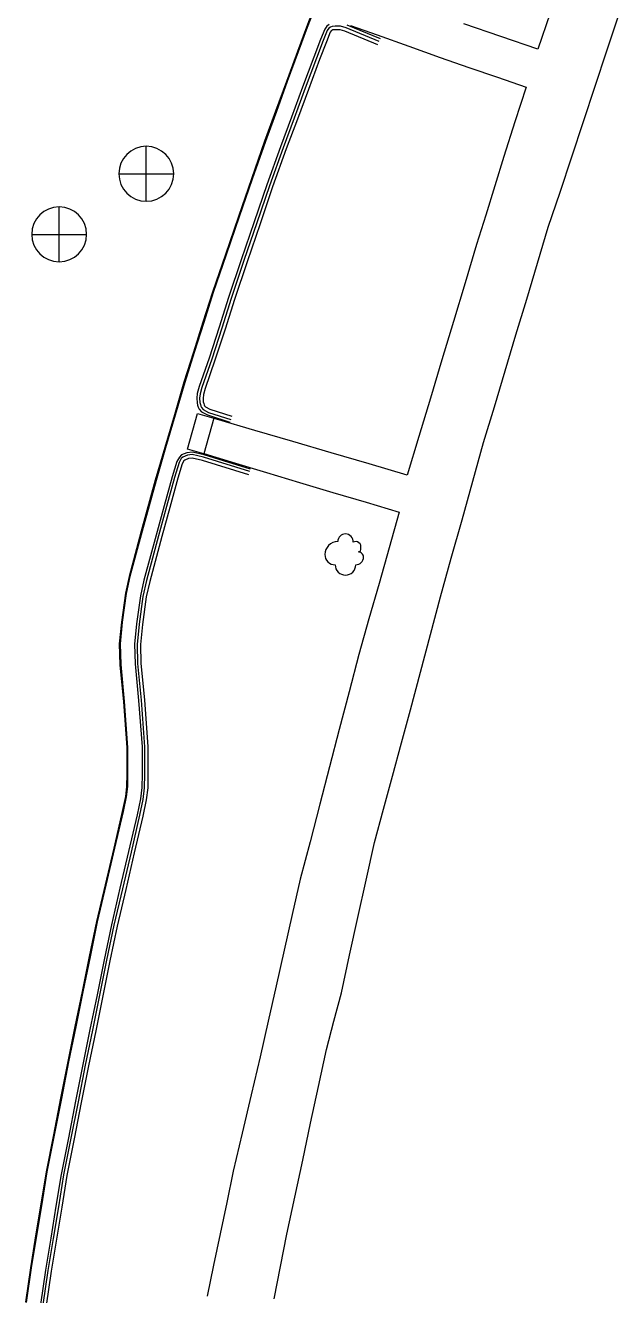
# Model space of a CAD drawing. Header units: feet. Extents: x 3174203 to 3175581, y 1715832 to 1717426.
# Drawn here: x 3174671.5 to 3174742.4, y 1716960.7 to 1717112.4 of the extents above; entities that cross this region are included whole.
import ezdxf

# ---------------------------------------------------------------- set-up
doc = ezdxf.new("R2010")
doc.units = ezdxf.units.FT
doc.header["$MEASUREMENT"] = 0
for name, color, linetype, lineweight in [('BACK_OF_CURB', 5, 'Continuous', 30), ('BOTTOM_OF_CURB', 3, 'Continuous', 30), ('FOOT_PATH', 2, 'Continuous', 30), ('GUTTER', 30, 'Continuous', 30), ('MANHOLE', 30, 'Continuous', 30), ('SHRUB', 14, 'Continuous', 30), ('TOP_OF_CURB', 1, 'Continuous', 30)]:
    doc.layers.add(name, color=color, linetype=linetype, lineweight=lineweight)
doc.layers.add('HARD_SURFACE', color=71, linetype='Continuous', lineweight=30, true_color=0xbcff40)
doc.layers.add('PAVED_ROAD', color=140, linetype='Continuous', lineweight=30, true_color=0x38a9ff)

# ---------------------------------------------------------------- blocks, each defined once
blk = doc.blocks.new('SYM203')
at = {"lineweight": -2}
blk.add_line((-0.5, 0), (0.5, 0), dxfattribs=at)
at = {"lineweight": -2, "flags": 128}
blk.add_lwpolyline([(0, -0.5, 1), (0, 0.5, 1), (0, -0.5), (0, 0.5)], format="xyb", dxfattribs=at)
blk = doc.blocks.new('SYM203_1')
at = {"layer": 'MANHOLE', "ltscale": 0.25, "xscale": 26.246667, "yscale": 26.246667, "zscale": 26.246667}
blk.add_blockref('SYM203', (0, 0), dxfattribs=at)
blk = doc.blocks.new('SYM004')
at = {"layer": 'MANHOLE', "ltscale": 0.25, "xscale": 0.5, "yscale": 0.5, "zscale": 0.5}
blk.add_blockref('SYM203_1', (0, 0), dxfattribs=at)
blk = doc.blocks.new('SYM231')
at = {"layer": 'SHRUB', "ltscale": 0.25}
for centre, radius, start, end in [((0.298974, 5.855085), 3.690935, 89.999957, 180.000043), ((0.29898, 5.855085), 3.690935, 354.734283, 90.000043), ((-3.391965, -0.296476), 6.151558, 89.999957, 180.000043), ((5.220229, 3.394459), 2.460623, 342.885514, 120.419776), ((6.45054, 2.164144), 1.230312, 269.999957, 24.295265), ((6.450541, -1.526791), 2.460623, 359.999957, 90.000043), ((-4.622277, -0.296484), 4.921246, 179.999957, 270.000043), ((0.298973, -5.217734), 4.921246, 179.999957, 270.000043), ((0.298981, -5.217734), 4.921246, 269.999957, 0.000043), ((5.22023, -1.526796), 3.690935, 269.999957, 0.000043)]:
    blk.add_arc(centre, radius, start, end, dxfattribs=at)
blk = doc.blocks.new('SYM006')
at = {"layer": 'SHRUB', "ltscale": 0.25, "xscale": 0.5, "yscale": 0.5, "zscale": 0.5}
blk.add_blockref('SYM231', (0, 0), dxfattribs=at)

msp = doc.modelspace()

# ---------------------------------------------------------------- linework, layer by layer
at = {"layer": 'BACK_OF_CURB'}
for points in [[(3174713.622129, 1717110.113808, 5242.204), (3174709.672667, 1717111.740742, 5242.171), (3174709.085154, 1717111.908673, 5242.164096), (3174708.512121, 1717111.908673, 5242.157044), (3174708.242772, 1717111.890709, 5242.157), (3174708.109938, 1717111.846412, 5242.157), (3174708.041849, 1717111.803065, 5242.158), (3174707.926654, 1717111.623327, 5242.161), (3174707.472452, 1717110.491331, 5242.172), (3174706.651506, 1717108.372207, 5242.196), (3174705.3104, 1717104.78843, 5242.242082), (3174703.989053, 1717101.220669, 5242.284909), (3174702.665786, 1717097.68113, 5242.323938), (3174701.037059, 1717093.147509, 5242.376274), (3174699.532733, 1717088.711931, 5242.430368), (3174697.975669, 1717084.200166, 5242.488804), (3174696.480036, 1717079.687613, 5242.550542), (3174695.353485, 1717076.138354, 5242.599434), (3174694.146738, 1717072.42107, 5242.654353), (3174692.971049, 1717069.053087, 5242.708092), (3174692.773689, 1717068.331629, 5242.721103), (3174692.726478, 1717067.871131, 5242.729869), (3174692.748936, 1717067.455479, 5242.736961), (3174692.797665, 1717067.270232, 5242.735785), (3174692.850371, 1717067.112046, 5242.733653), (3174692.903189, 1717066.999761, 5242.724921), (3174693.009854, 1717066.881195, 5242.711), (3174693.549157, 1717066.58895, 5242.706), (3174696.149342, 1717065.74971, 5242.839)], [(3174698.177241, 1717058.737686, 5242.903), (3174692.648203, 1717060.45163, 5242.831), (3174691.413497, 1717060.748999, 5242.835), (3174690.974834, 1717060.681484, 5242.886), (3174690.535906, 1717060.505839, 5242.920846), (3174690.443855, 1717060.422121, 5242.922733), (3174690.233468, 1717060.053789, 5242.894092), (3174689.68931, 1717058.321649, 5242.865407), (3174688.737015, 1717054.845904, 5242.947), (3174687.781493, 1717051.358381, 5243.001), (3174686.346337, 1717046.004208, 5243.080494), (3174685.939383, 1717044.146702, 5243.106647), (3174685.47663, 1717040.854626, 5243.145609), (3174685.248117, 1717038.466934, 5243.170736), (3174685.305704, 1717036.207482, 5243.192), (3174685.721, 1717031.845034, 5243.278), (3174686.140956, 1717026.252016, 5243.277), (3174686.132309, 1717022.960903, 5243.213), (3174686.105524, 1717021.326364, 5243.345), (3174685.940691, 1717019.897206, 5243.362597), (3174685.540458, 1717017.975279, 5243.388678), (3174684.508437, 1717013.582579, 5243.461513), (3174683.478677, 1717009.1995, 5243.538659), (3174682.451498, 1717004.82741, 5243.614658), (3174681.599679, 1717000.661573, 5243.682225), (3174680.7456, 1716996.484677, 5243.745457), (3174679.89152, 1716992.307781, 5243.804078), (3174679.03802, 1716988.133717, 5243.858123), (3174678.178271, 1716983.763662, 5243.915694), (3174677.317965, 1716979.390772, 5243.977488), (3174676.46006, 1716975.030084, 5244.043317), (3174675.838021, 1716971.229663, 5244.101066), (3174675.213973, 1716967.416967, 5244.163013), (3174674.591085, 1716963.611355, 5244.229135), (3174673.996851, 1716959.506375, 5244.295962)]]:
    msp.add_polyline3d(points, dxfattribs=at)
at = {"layer": 'BOTTOM_OF_CURB'}
for points in [[(3174707.7831, 1717112.532807, 5241.794), (3174707.496331, 1717112.350241, 5241.805424), (3174707.252926, 1717111.970459, 5241.816374), (3174706.770498, 1717110.768114, 5241.835763), (3174705.94635, 1717108.640725, 5241.859551), (3174704.603273, 1717105.051683, 5241.89256), (3174703.281885, 1717101.483809, 5241.923456), (3174701.957323, 1717097.940807, 5241.958312), (3174700.324669, 1717093.396255, 5242.008031), (3174698.818818, 1717088.956181, 5242.060388), (3174697.260901, 1717084.441944, 5242.117969), (3174695.762305, 1717079.92045, 5242.179495), (3174694.635052, 1717076.368981, 5242.230851), (3174693.431626, 1717072.661927, 5242.288767), (3174692.250105, 1717069.277238, 5242.345728), (3174692.029442, 1717068.470594, 5242.360783), (3174691.969854, 1717067.889364, 5242.373741), (3174691.999648, 1717067.33794, 5242.390842), (3174692.074133, 1717067.054776, 5242.402), (3174692.148619, 1717066.831226, 5242.41), (3174692.267795, 1717066.577869, 5242.424), (3174692.535943, 1717066.279802, 5242.448), (3174693.251002, 1717065.892315, 5242.505), (3174695.917579, 1717065.031647, 5242.705)], [(3174713.909523, 1717110.811471, 5242.182), (3174709.920831, 1717112.454565, 5241.900338)], [(3174698.384706, 1717059.40695, 5242.87), (3174696.30233, 1717060.052465, 5242.803379), (3174692.834158, 1717061.127562, 5242.584516), (3174691.44335, 1717061.462527, 5242.512), (3174690.788976, 1717061.361812, 5242.473), (3174690.15809, 1717061.109352, 5242.452), (3174689.890409, 1717060.865902, 5242.451), (3174689.587613, 1717060.335787, 5242.464273), (3174689.016955, 1717058.519294, 5242.502205), (3174688.061238, 1717055.031056, 5242.560034), (3174687.105204, 1717051.541664, 5242.613299), (3174685.665353, 1717046.169978, 5242.68941), (3174685.249231, 1717044.270624, 5242.714922), (3174684.780611, 1717040.93681, 5242.758305), (3174684.546581, 1717038.491474, 5242.787557), (3174684.605868, 1717036.165303, 5242.81185), (3174685.022808, 1717031.785595, 5242.854114), (3174685.440204, 1717026.226667, 5242.908445), (3174685.431641, 1717022.967563, 5242.942825), (3174685.405501, 1717021.372357, 5242.962152), (3174685.248257, 1717020.009001, 5242.982144), (3174684.856308, 1717018.126856, 5243.015444), (3174683.826326, 1717013.742834, 5243.096813), (3174682.796566, 1717009.359756, 5243.174777), (3174681.767059, 1717004.977754, 5243.252119), (3174680.913201, 1717000.801942, 5243.322062), (3174680.059121, 1716996.625046, 5243.388367), (3174679.205041, 1716992.44815, 5243.450902), (3174678.351019, 1716988.271532, 5243.510285), (3174677.490767, 1716983.898919, 5243.57275), (3174676.630461, 1716979.526029, 5243.636785), (3174675.77039, 1716975.154334, 5243.69739), (3174675.146539, 1716971.342842, 5243.753589), (3174674.522491, 1716967.530146, 5243.813199), (3174673.898557, 1716963.718145, 5243.873441), (3174673.303396, 1716959.60676, 5243.941988)]]:
    msp.add_polyline3d(points, dxfattribs=at)
at = {"layer": 'FOOT_PATH'}
for points in [[(3174701.204954, 1716960.290307, 5244.934594), (3174701.972471, 1716964.161437, 5244.86975), (3174702.739988, 1716968.032567, 5244.803653), (3174703.685749, 1716972.441461, 5244.73275), (3174704.63151, 1716976.850355, 5244.664313), (3174705.577271, 1716981.259248, 5244.5995), (3174706.523032, 1716985.668142, 5244.533), (3174707.468793, 1716990.077036, 5244.464684), (3174708.358177, 1716993.464254, 5244.414), (3174709.247562, 1716996.851472, 5244.360385), (3174710.235362, 1717001.341967, 5244.29352), (3174711.223162, 1717005.832462, 5244.227857), (3174712.210962, 1717010.322957, 5244.158014), (3174713.198762, 1717014.813452, 5244.087422), (3174714.273942, 1717018.775606, 5244.020424), (3174715.349121, 1717022.73776, 5243.9545), (3174716.424301, 1717026.699914, 5243.892696), (3174717.49948, 1717030.662067, 5243.828346), (3174718.692076, 1717035.164988, 5243.754759), (3174719.884672, 1717039.667908, 5243.687076), (3174721.077269, 1717044.170828, 5243.620862), (3174722.369327, 1717048.774669, 5243.560812), (3174723.661385, 1717053.37851, 5243.502433), (3174724.953442, 1717057.982352, 5243.451206), (3174726.2455, 1717062.586193, 5243.401), (3174727.532597, 1717066.874035, 5243.379), (3174728.819694, 1717071.161878, 5243.269), (3174730.106791, 1717075.449721, 5243.186042), (3174731.393887, 1717079.737563, 5243.101998), (3174732.680984, 1717084.025406, 5243.016), (3174733.968081, 1717088.313249, 5242.907), (3174735.367869, 1717092.527469, 5242.858), (3174736.767658, 1717096.741689, 5242.816622), (3174738.167446, 1717100.955909, 5242.772033), (3174739.567235, 1717105.170128, 5242.724082), (3174740.967023, 1717109.384348, 5242.673846), (3174742.366812, 1717113.598568, 5242.619563)], [(3174734.177495, 1717113.896294, 5242.591), (3174732.713008, 1717109.578806, 5242.61), (3174728.304155, 1717111.103459, 5242.434), (3174723.895302, 1717112.628113, 5242.316947)], [(3174710.346774, 1717112.415694, 5241.91345), (3174713.513902, 1717111.289934, 5242.108), (3174717.290682, 1717109.947472, 5242.154), (3174721.067461, 1717108.60501, 5242.278214), (3174724.484869, 1717107.419213, 5242.393572), (3174727.902277, 1717106.233417, 5242.507), (3174731.319685, 1717105.04762, 5242.64), (3174729.989658, 1717100.905976, 5242.7), (3174728.659631, 1717096.764333, 5242.754805), (3174727.576385, 1717093.264207, 5242.804451), (3174726.49314, 1717089.764082, 5242.858004), (3174725.409894, 1717086.263956, 5242.916), (3174724.028634, 1717081.671156, 5243.078), (3174722.647375, 1717077.078356, 5243.164), (3174721.266115, 1717072.485556, 5243.225), (3174719.884855, 1717067.892755, 5243.239), (3174718.503595, 1717063.299955, 5243.287), (3174717.122336, 1717058.707155, 5243.305), (3174712.566224, 1717060.043566, 5243.221), (3174708.010112, 1717061.379978, 5243.056), (3174703.454, 1717062.716389, 5242.941), (3174698.897889, 1717064.052801, 5242.832), (3174694.341777, 1717065.389212, 5242.571), (3174693.982613, 1717065.50194, 5242.546492)], [(3174692.805687, 1717061.29327, 5242.633265), (3174696.595927, 1717060.131859, 5242.845), (3174700.281885, 1717059.005128, 5242.866), (3174704.251137, 1717057.821106, 5242.992515), (3174708.220389, 1717056.637085, 5243.117852), (3174712.189641, 1717055.453064, 5243.239), (3174716.158894, 1717054.269042, 5243.389), (3174714.952696, 1717050.0178, 5243.46), (3174713.746498, 1717045.766558, 5243.551), (3174712.540301, 1717041.515315, 5243.571), (3174711.334103, 1717037.264073, 5243.635645), (3174710.16714, 1717032.793178, 5243.704265), (3174709.000178, 1717028.322283, 5243.772982), (3174707.833215, 1717023.851388, 5243.84558), (3174706.666252, 1717019.380493, 5243.918891), (3174705.499289, 1717014.909598, 5243.996137), (3174704.332326, 1717010.438703, 5244.077344), (3174703.375225, 1717006.191229, 5244.153433), (3174702.418124, 1717001.943755, 5244.224641), (3174701.461023, 1716997.696281, 5244.292424), (3174700.503922, 1716993.448806, 5244.359561), (3174699.546821, 1716989.201332, 5244.423144), (3174698.47613, 1716984.643579, 5244.487613), (3174697.40544, 1716980.085826, 5244.55325), (3174696.334749, 1716975.528073, 5244.620666), (3174695.552285, 1716971.79565, 5244.674501), (3174694.769821, 1716968.063228, 5244.728892), (3174693.987357, 1716964.330805, 5244.786601), (3174693.204893, 1716960.598382, 5244.848789)]]:
    msp.add_polyline3d(points, dxfattribs=at)
at = {"layer": 'GUTTER'}
msp.add_polyline3d([(3174706.775541, 1717116.40444, 5241.770305), (3174705.157257, 1717112.17552, 5241.837158), (3174704.094737, 1717109.290324, 5241.879133), (3174702.785305, 1717105.716596, 5241.927363), (3174701.475872, 1717102.142867, 5241.974927), (3174700.16644, 1717098.569138, 5242.018843), (3174698.607927, 1717094.060347, 5242.069562), (3174697.049414, 1717089.551557, 5242.120289), (3174695.490901, 1717085.042766, 5242.174046), (3174693.932388, 1717080.533975, 5242.230765), (3174692.799265, 1717076.951574, 5242.27975), (3174691.666142, 1717073.369173, 5242.330329), (3174690.533019, 1717069.786772, 5242.383568), (3174689.390318, 1717065.883428, 5242.44575), (3174688.247617, 1717061.980084, 5242.5125), (3174687.104916, 1717058.076739, 5242.579048), (3174685.438196, 1717051.993442, 5242.678959), (3174683.986775, 1717046.57859, 5242.767211), (3174683.548054, 1717044.576083, 5242.798106), (3174683.064972, 1717041.139387, 5242.845074), (3174682.817344, 1717038.551963, 5242.877605), (3174682.880823, 1717036.061335, 5242.904947), (3174683.301812, 1717031.63908, 5242.95119), (3174683.712899, 1717026.164182, 5243.009043), (3174683.704543, 1717022.983982, 5243.044764), (3174683.679992, 1717021.485725, 5243.063945), (3174683.541455, 1717020.284566, 5243.083539), (3174683.169927, 1717018.500482, 5243.116277), (3174682.139939, 1717014.116435, 5243.193634), (3174681.109952, 1717009.732388, 5243.270369), (3174680.079964, 1717005.348341, 5243.343682), (3174679.224375, 1717001.164065, 5243.409942), (3174678.368786, 1716996.979789, 5243.475), (3174677.513197, 1716992.795513, 5243.539396), (3174676.657609, 1716988.611236, 5243.600387), (3174675.795206, 1716984.227691, 5243.66355), (3174674.932804, 1716979.844147, 5243.72325), (3174674.070402, 1716975.460602, 5243.784), (3174673.44411, 1716971.634194, 5243.84), (3174672.817817, 1716967.807785, 5243.893), (3174672.191525, 1716963.981377, 5243.945801), (3174671.595737, 1716959.86566, 5244.006283)], dxfattribs=at)
at = {"layer": 'HARD_SURFACE'}
msp.add_3dface([(3174693.989286, 1717065.525802, 5242.546), (3174692.795717, 1717061.257618, 5242.634), (3174690.871518, 1717061.795707, 5242.459), (3174692.065087, 1717066.063892, 5242.423)], dxfattribs=at)
at = {"layer": 'PAVED_ROAD'}
msp.add_polyline3d([(3174706.682146, 1717116.44018, 5241.776301), (3174705.063636, 1717112.21067, 5241.84299), (3174704.00087, 1717109.324805, 5241.884819), (3174702.691409, 1717105.750999, 5241.932831), (3174701.381977, 1717102.17727, 5241.980173), (3174700.072227, 1717098.602677, 5242.02386), (3174698.513414, 1717094.093017, 5242.074289), (3174696.954901, 1717089.584226, 5242.124716), (3174695.396388, 1717085.075436, 5242.178183), (3174693.837443, 1717080.565395, 5242.234523), (3174692.703921, 1717076.981732, 5242.283255), (3174691.570798, 1717073.399331, 5242.333), (3174690.437349, 1717069.815902, 5242.385947), (3174689.294346, 1717065.911524, 5242.447786), (3174688.151645, 1717062.008179, 5242.514496), (3174687.0087, 1717058.104002, 5242.583229), (3174685.341678, 1717052.019599, 5242.686015), (3174683.889586, 1717046.602249, 5242.773473), (3174683.449557, 1717044.593769, 5242.80502), (3174682.965637, 1717041.151116, 5242.851831), (3174682.717222, 1717038.555466, 5242.883781), (3174682.780944, 1717036.055316, 5242.910644), (3174683.202168, 1717031.630597, 5242.957217), (3174683.612889, 1717026.160565, 5243.018203), (3174683.604545, 1717022.984933, 5243.053964), (3174683.580086, 1717021.492289, 5243.072509), (3174683.442632, 1717020.300521, 5243.090114), (3174683.072287, 1717018.522115, 5243.121648), (3174682.04259, 1717014.139306, 5243.200787), (3174681.012602, 1717009.75526, 5243.27577), (3174679.982282, 1717005.369798, 5243.350044), (3174679.126402, 1717001.184098, 5243.416755), (3174678.270813, 1716996.999822, 5243.481), (3174677.415225, 1716992.815546, 5243.547749), (3174676.559561, 1716988.630905, 5243.61), (3174675.697087, 1716984.246995, 5243.670751), (3174674.834685, 1716979.86345, 5243.728995), (3174673.971974, 1716975.478334, 5243.789), (3174673.345423, 1716971.650346, 5243.843), (3174672.719131, 1716967.823938, 5243.896854), (3174672.092689, 1716963.996618, 5243.950342), (3174671.496768, 1716959.879987, 5244.011281)], dxfattribs=at)
at = {"layer": 'TOP_OF_CURB'}
for points in [[(3174713.781355, 1717110.500337, 5242.204), (3174709.810158, 1717112.136224, 5242.171), (3174709.143727, 1717112.326713, 5242.164096), (3174708.498196, 1717112.326713, 5242.157044), (3174708.161422, 1717112.304252, 5242.157), (3174707.928859, 1717112.226698, 5242.157), (3174707.739614, 1717112.106219, 5242.158), (3174707.553386, 1717111.81565, 5242.161), (3174707.083546, 1717110.644678, 5242.172), (3174706.260825, 1717108.520975, 5242.196), (3174704.918628, 1717104.934281, 5242.242082), (3174703.597258, 1717101.366457, 5242.284909), (3174702.273273, 1717097.825, 5242.323938), (3174700.642371, 1717093.285322, 5242.376274), (3174699.1372, 1717088.847254, 5242.430368), (3174697.579663, 1717084.33412, 5242.488804), (3174696.082389, 1717079.816612, 5242.550542), (3174694.955449, 1717076.266129, 5242.599434), (3174693.750542, 1717072.554513, 5242.654353), (3174692.571622, 1717069.177274, 5242.708092), (3174692.361351, 1717068.408621, 5242.721103), (3174692.307283, 1717067.881233, 5242.729869), (3174692.333805, 1717067.390358, 5242.736961), (3174692.396804, 1717067.150862, 5242.735785), (3174692.461577, 1717066.956462, 5242.733653), (3174692.55116, 1717066.766019, 5242.724921), (3174692.747291, 1717066.548003, 5242.711), (3174693.383969, 1717066.202991, 5242.706), (3174696.020938, 1717065.351879, 5242.839)], [(3174698.297108, 1717059.124366, 5242.903), (3174692.755642, 1717060.842162, 5242.831), (3174691.430745, 1717061.161253, 5242.835), (3174690.867451, 1717061.074556, 5242.830402), (3174690.317616, 1717060.85453, 5242.890659), (3174690.124091, 1717060.678524, 5242.92462), (3174689.860313, 1717060.216718, 5242.89987), (3174689.300845, 1717058.435842, 5242.855296), (3174688.346572, 1717054.952879, 5242.947), (3174687.390754, 1717051.464276, 5243.001), (3174685.952885, 1717046.099985, 5243.080494), (3174685.540635, 1717044.2183, 5243.106647), (3174685.074492, 1717040.90211, 5243.145609), (3174684.842792, 1717038.481112, 5243.170736), (3174684.901361, 1717036.183112, 5243.192), (3174685.317607, 1717031.810692, 5243.278), (3174685.736084, 1717026.23737, 5243.277), (3174685.727485, 1717022.964751, 5243.213), (3174685.701073, 1717021.352937, 5243.345), (3174685.540624, 1717019.961798, 5243.362597), (3174685.145178, 1717018.062855, 5243.388678), (3174684.114335, 1717013.675169, 5243.461513), (3174683.084574, 1717009.292091, 5243.538659), (3174682.05605, 1717004.914274, 5243.614658), (3174681.203053, 1717000.742674, 5243.682225), (3174680.348974, 1716996.565778, 5243.745457), (3174679.494894, 1716992.388882, 5243.804078), (3174678.641092, 1716988.213342, 5243.858123), (3174677.781053, 1716983.841809, 5243.915694), (3174676.920747, 1716979.468919, 5243.977488), (3174676.06159, 1716975.101872, 5244.043317), (3174675.438504, 1716971.295054, 5244.101066), (3174674.814457, 1716967.482359, 5244.163013), (3174674.190964, 1716963.673055, 5244.229135), (3174673.596194, 1716959.564374, 5244.295962)]]:
    msp.add_polyline3d(points, dxfattribs=at)

# ---------------------------------------------------------------- block references
at = {"layer": 'MANHOLE', "ltscale": 0.25, "xscale": 0.5, "yscale": 0.5, "zscale": 0.5}
for p in [(3174685.938, 1717094.708, 5242.323), (3174675.527, 1717087.473, 5242.377)]:
    msp.add_blockref('SYM004', p, dxfattribs=at)
at = {"layer": 'SHRUB', "ltscale": 0.25, "xscale": 0.5, "yscale": 0.5, "zscale": 0.5}
msp.add_blockref('SYM006', (3174709.6613, 1717049.2955, 5243.7614), dxfattribs=at)

doc.saveas('drawing.dxf')
